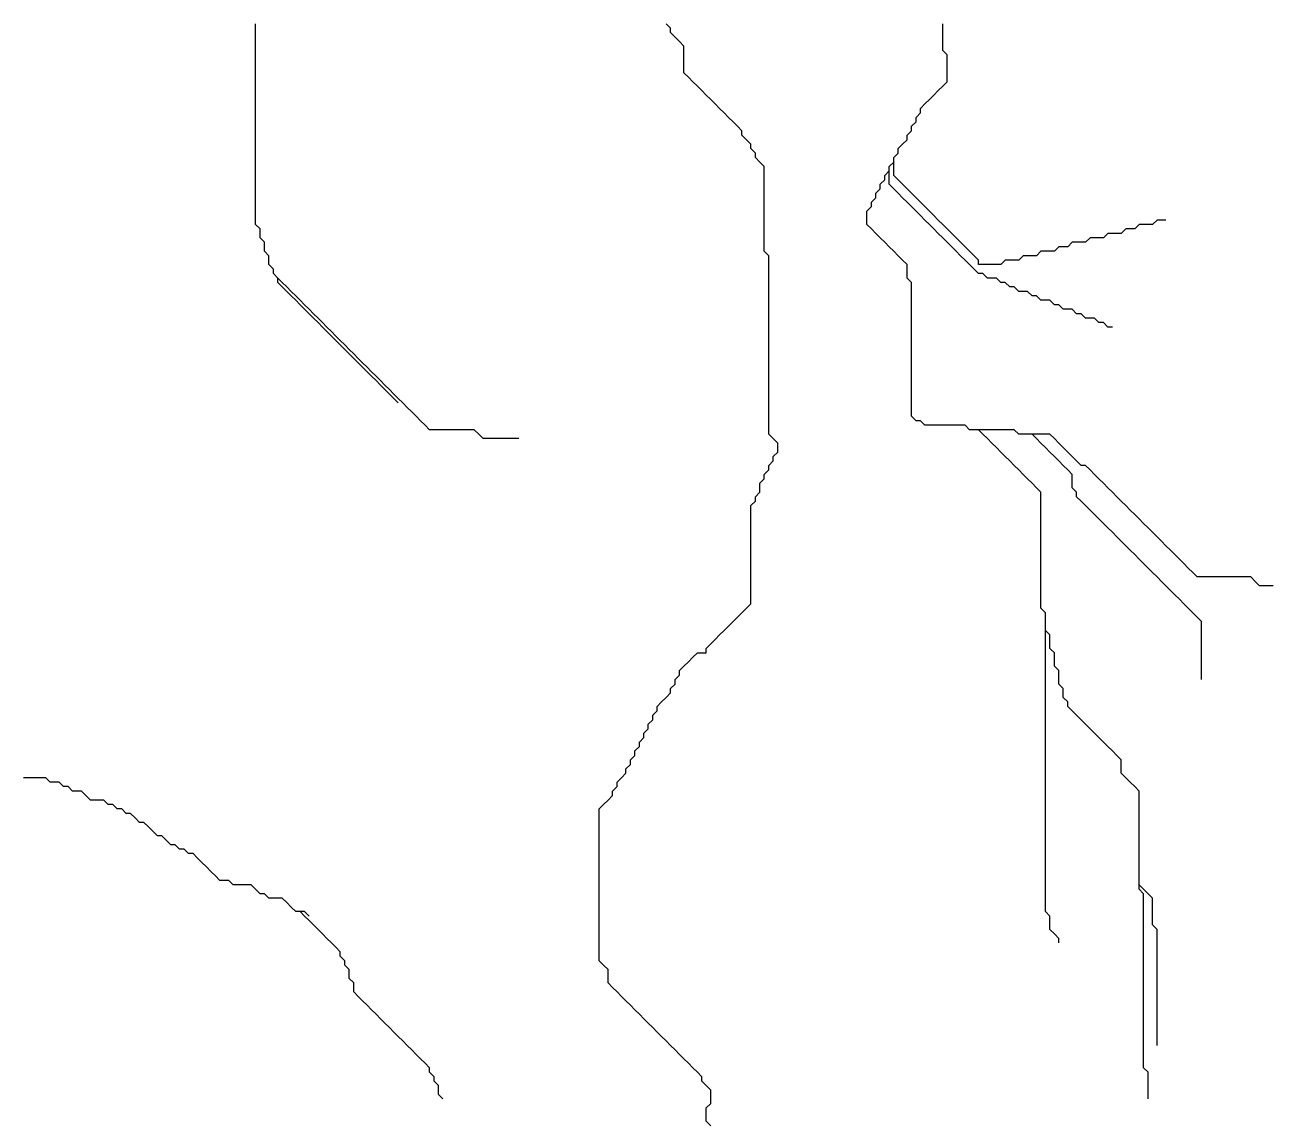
# Model space of a CAD drawing. Header units: metres. Extents: x 837475 to 838479, y 1189012 to 1191015.
# Drawn here: x 838129.2 to 838408.8, y 1190386.9 to 1190632.7 of the extents above; entities that cross this region are included whole.
import ezdxf

# ---------------------------------------------------------------- set-up
doc = ezdxf.new("R2010")
doc.units = ezdxf.units.M
doc.header["$MEASUREMENT"] = 0

msp = doc.modelspace()

# ---------------------------------------------------------------- linework, layer by layer
for points in [[(838185.88, 1190575.96, 1747.65), (838184.88, 1190576.96, 1747.54), (838184.88, 1190577.96, 1747.46), (838183.88, 1190578.96, 1747.36), (838183.88, 1190579.96, 1747.28), (838183.88, 1190580.96, 1747.2), (838182.89, 1190581.96, 1747.09), (838182.89, 1190582.96, 1747.01), (838182.89, 1190583.96, 1746.94), (838181.89, 1190584.96, 1746.83), (838181.89, 1190585.95, 1746.75), (838181.89, 1190586.95, 1746.67), (838180.89, 1190587.95, 1746.56), (838180.89, 1190588.95, 1746.48), (838180.89, 1190589.95, 1746.41), (838180.89, 1190590.95, 1746.32), (838180.89, 1190591.95, 1746.24), (838180.89, 1190592.95, 1746.16), (838180.89, 1190593.95, 1746.08), (838180.89, 1190594.95, 1746), (838180.89, 1190595.95, 1745.92), (838180.89, 1190596.95, 1745.85), (838180.89, 1190597.95, 1745.77), (838180.89, 1190598.95, 1745.69), (838180.89, 1190599.95, 1745.61), (838180.89, 1190600.95, 1745.53), (838180.89, 1190601.95, 1745.45), (838180.89, 1190602.95, 1745.37), (838180.89, 1190603.95, 1745.29), (838180.89, 1190604.95, 1745.22), (838180.89, 1190605.95, 1745.14), (838180.89, 1190606.95, 1745.06), (838180.89, 1190607.95, 1744.98), (838180.89, 1190608.95, 1744.9), (838180.89, 1190609.95, 1744.82), (838180.89, 1190610.95, 1744.74), (838180.89, 1190611.95, 1744.67), (838180.89, 1190612.95, 1744.59), (838180.89, 1190613.95, 1744.51), (838180.89, 1190614.95, 1744.43), (838180.89, 1190615.94, 1744.35), (838180.89, 1190616.94, 1744.28), (838180.89, 1190617.94, 1744.2), (838180.89, 1190618.94, 1744.12), (838180.89, 1190619.94, 1744.04), (838180.89, 1190620.94, 1743.97), (838180.89, 1190621.94, 1743.89), (838180.89, 1190622.94, 1743.8), (838180.89, 1190623.94, 1743.72), (838180.89, 1190624.94, 1743.63), (838180.89, 1190625.94, 1743.55), (838180.89, 1190626.94, 1743.47), (838180.89, 1190627.94, 1743.38), (838180.89, 1190628.94, 1743.3), (838180.89, 1190629.94, 1743.21), (838180.89, 1190630.94, 1743.13), (838180.89, 1190631.94, 1743.04), (838180.89, 1190632.94, 1742.96)], [(838282.85, 1190386.02, 1780.75), (838281.85, 1190387.02, 1780.38), (838281.85, 1190388.02, 1780.17), (838281.85, 1190389.02, 1780.04), (838281.85, 1190390.02, 1780), (838282.85, 1190391.02, 1779.99), (838282.85, 1190392.02, 1779.89), (838282.85, 1190393.02, 1779.61), (838282.85, 1190394.02, 1779.33), (838281.85, 1190395.02, 1779.02), (838280.85, 1190396.02, 1778.73), (838280.85, 1190397.02, 1778.51), (838279.85, 1190398.02, 1778.22), (838278.85, 1190399.02, 1778.02), (838277.85, 1190400.02, 1777.85), (838276.85, 1190401.02, 1777.6), (838275.85, 1190402.02, 1777.35), (838274.85, 1190403.02, 1777.11), (838273.85, 1190404.02, 1776.86), (838272.85, 1190405.02, 1776.62), (838271.86, 1190406.02, 1776.38), (838270.86, 1190407.02, 1776.13), (838269.86, 1190408.01, 1775.88), (838268.86, 1190409.01, 1775.65), (838267.86, 1190410.01, 1775.41), (838266.86, 1190411.01, 1775.18), (838265.86, 1190412.01, 1774.94), (838264.86, 1190413.01, 1774.7), (838263.86, 1190414.01, 1774.47), (838262.86, 1190415.01, 1774.23), (838261.86, 1190416.01, 1773.92), (838260.86, 1190417.01, 1773.4), (838259.86, 1190418.01, 1772.92), (838259.86, 1190419.01, 1772.58), (838259.86, 1190420.01, 1772.25), (838259.86, 1190421.01, 1772.04), (838258.86, 1190422.01, 1771.95), (838257.86, 1190423.01, 1771.52), (838257.86, 1190424.01, 1771), (838257.86, 1190425.01, 1770.48), (838257.86, 1190426.01, 1769.96), (838257.86, 1190427.01, 1769.45), (838257.86, 1190428.01, 1768.94), (838257.86, 1190429.01, 1768.44), (838257.86, 1190430.01, 1767.94), (838257.86, 1190431.01, 1767.48), (838257.86, 1190432.01, 1767.01), (838257.86, 1190433.01, 1766.55), (838257.86, 1190434.01, 1766.08), (838257.86, 1190435.01, 1765.6), (838257.86, 1190436.01, 1765.11), (838257.86, 1190437.01, 1764.61), (838257.86, 1190438, 1764.12), (838257.86, 1190439, 1763.69), (838257.86, 1190440, 1763.29), (838257.86, 1190441, 1762.88), (838257.86, 1190442, 1762.47), (838257.86, 1190443, 1762.06), (838257.86, 1190444, 1761.63), (838257.86, 1190445, 1761.2), (838257.86, 1190446, 1760.78), (838257.86, 1190447, 1760.36), (838257.86, 1190448, 1759.95), (838257.86, 1190449, 1759.54), (838257.86, 1190450, 1759.13), (838257.86, 1190451, 1758.73), (838257.86, 1190452, 1758.33), (838257.86, 1190453, 1758.05), (838257.86, 1190454, 1757.96), (838257.86, 1190455, 1757.93), (838257.86, 1190456, 1757.9), (838257.86, 1190457, 1757.86), (838258.86, 1190458, 1757.81), (838259.86, 1190459, 1757.75), (838260.86, 1190460, 1757.7), (838260.86, 1190461, 1757.66), (838261.86, 1190462, 1757.61), (838261.86, 1190463, 1757.57), (838262.86, 1190464, 1757.52), (838263.86, 1190465, 1757.46), (838263.86, 1190466, 1757.42), (838264.86, 1190467, 1757.37), (838264.86, 1190467.99, 1757.33), (838265.86, 1190468.99, 1757.27), (838265.86, 1190469.99, 1757.24), (838266.86, 1190470.99, 1757.18), (838266.86, 1190471.99, 1757.14), (838267.86, 1190472.99, 1757.09), (838267.86, 1190473.99, 1757.05), (838268.86, 1190474.99, 1756.99), (838268.86, 1190475.99, 1756.95), (838269.86, 1190476.99, 1756.9), (838269.86, 1190477.99, 1756.86), (838270.86, 1190478.99, 1756.81), (838270.86, 1190479.99, 1756.76), (838271.86, 1190480.99, 1756.71), (838272.85, 1190481.99, 1756.65), (838273.85, 1190482.99, 1756.59), (838273.85, 1190483.99, 1756.55), (838274.85, 1190484.99, 1756.49), (838274.85, 1190485.99, 1756.45), (838275.85, 1190486.99, 1756.4), (838275.85, 1190487.99, 1756.35), (838276.85, 1190488.99, 1756.29), (838277.85, 1190489.99, 1756.23), (838278.85, 1190490.99, 1756.14), (838279.85, 1190491.99, 1756.06), (838280.85, 1190491.99, 1756.01), (838281.85, 1190491.99, 1756), (838281.85, 1190492.99, 1756), (838282.85, 1190493.99, 1755.99), (838283.85, 1190494.99, 1755.9), (838284.85, 1190495.99, 1755.79), (838285.85, 1190496.98, 1755.67), (838286.85, 1190497.98, 1755.55), (838287.85, 1190498.98, 1755.44), (838288.85, 1190499.98, 1755.32), (838289.85, 1190500.98, 1755.2), (838290.85, 1190501.98, 1755.09), (838291.85, 1190502.98, 1754.97), (838291.85, 1190503.98, 1754.89), (838291.85, 1190504.98, 1754.81), (838291.85, 1190505.98, 1754.73), (838291.85, 1190506.98, 1754.65), (838291.85, 1190507.98, 1754.57), (838291.85, 1190508.98, 1754.49), (838291.85, 1190509.98, 1754.41), (838291.85, 1190510.98, 1754.33), (838291.85, 1190511.98, 1754.24), (838291.85, 1190512.98, 1754.16), (838291.85, 1190513.98, 1754.08), (838291.85, 1190514.98, 1753.99), (838291.85, 1190515.98, 1753.91), (838291.85, 1190516.98, 1753.84), (838291.85, 1190517.98, 1753.76), (838291.85, 1190518.98, 1753.69), (838291.85, 1190519.98, 1753.61), (838291.85, 1190520.98, 1753.53), (838291.85, 1190521.98, 1753.46), (838291.85, 1190522.98, 1753.38), (838291.85, 1190523.98, 1753.31), (838291.85, 1190524.98, 1753.24), (838292.85, 1190525.98, 1753.14), (838292.85, 1190526.97, 1753.06), (838293.85, 1190527.97, 1752.96), (838293.85, 1190528.97, 1752.89), (838293.85, 1190529.97, 1752.82), (838294.85, 1190530.97, 1752.72), (838294.85, 1190531.97, 1752.65), (838295.85, 1190532.97, 1752.55), (838295.85, 1190533.97, 1752.47), (838296.85, 1190534.97, 1752.37), (838296.85, 1190535.97, 1752.3), (838297.85, 1190536.97, 1752.2), (838297.85, 1190537.97, 1752.13), (838297.85, 1190538.97, 1752.07), (838296.85, 1190539.97, 1752.07), (838295.85, 1190540.97, 1752.07), (838295.85, 1190541.97, 1752.07), (838295.85, 1190542.97, 1752.06), (838295.85, 1190543.97, 1752.06), (838295.85, 1190544.97, 1752.06), (838295.85, 1190545.97, 1752.06), (838295.85, 1190546.97, 1752.06), (838295.85, 1190547.97, 1752.06), (838295.85, 1190548.97, 1752.05), (838295.85, 1190549.97, 1752.05), (838295.85, 1190550.97, 1752.05), (838295.85, 1190551.97, 1752.05), (838295.85, 1190552.97, 1752.05), (838295.85, 1190553.97, 1752.05), (838295.85, 1190554.97, 1752.04), (838295.85, 1190555.97, 1752.04), (838295.85, 1190556.96, 1752.04), (838295.85, 1190557.96, 1752.04), (838295.85, 1190558.96, 1752.04), (838295.85, 1190559.96, 1752.04), (838295.85, 1190560.96, 1752.03), (838295.85, 1190561.96, 1752.03), (838295.85, 1190562.96, 1752.03), (838295.85, 1190563.96, 1752.03), (838295.85, 1190564.96, 1752.03), (838295.85, 1190565.96, 1752.03), (838295.85, 1190566.96, 1752.02), (838295.85, 1190567.96, 1752.02), (838295.85, 1190568.96, 1752.02), (838295.85, 1190569.96, 1752.02), (838295.85, 1190570.96, 1752.02), (838295.85, 1190571.96, 1752.02), (838295.85, 1190572.96, 1752.01), (838295.85, 1190573.96, 1752.01), (838295.85, 1190574.96, 1752.01), (838295.85, 1190575.96, 1752.01), (838295.85, 1190576.96, 1752.01), (838295.85, 1190577.96, 1752.01), (838295.85, 1190578.96, 1752), (838295.85, 1190579.96, 1752), (838295.85, 1190580.96, 1752), (838294.85, 1190581.96, 1752), (838294.85, 1190582.96, 1751.97), (838294.85, 1190583.96, 1751.91), (838294.85, 1190584.96, 1751.85), (838294.85, 1190585.95, 1751.79), (838294.85, 1190586.95, 1751.73), (838294.85, 1190587.95, 1751.67), (838294.85, 1190588.95, 1751.61), (838294.85, 1190589.95, 1751.55), (838294.85, 1190590.95, 1751.49), (838294.85, 1190591.95, 1751.43), (838294.85, 1190592.95, 1751.37), (838294.85, 1190593.95, 1751.3), (838294.85, 1190594.95, 1751.24), (838294.85, 1190595.95, 1751.18), (838294.85, 1190596.95, 1751.12), (838294.85, 1190597.95, 1751.06), (838294.85, 1190598.95, 1751), (838294.85, 1190599.95, 1750.94), (838294.85, 1190600.95, 1750.89), (838293.85, 1190601.95, 1750.81), (838292.85, 1190602.95, 1750.73), (838292.85, 1190603.95, 1750.68), (838291.85, 1190604.95, 1750.6), (838291.85, 1190605.95, 1750.55), (838290.85, 1190606.95, 1750.47), (838289.85, 1190607.95, 1750.39), (838289.85, 1190608.95, 1750.34), (838288.85, 1190609.95, 1750.26), (838287.85, 1190610.95, 1750.18), (838286.85, 1190611.95, 1750.1), (838285.85, 1190612.95, 1749.97), (838284.85, 1190613.95, 1749.62), (838283.85, 1190614.95, 1749.21), (838282.85, 1190615.94, 1748.79), (838281.85, 1190616.94, 1748.38), (838280.85, 1190617.94, 1748.02), (838279.85, 1190618.94, 1747.75), (838278.85, 1190619.94, 1747.48), (838277.85, 1190620.94, 1747.22), (838276.85, 1190621.94, 1746.96), (838276.85, 1190622.94, 1746.77), (838276.85, 1190623.94, 1746.59), (838276.85, 1190624.94, 1746.41), (838276.85, 1190625.94, 1746.22), (838276.85, 1190626.94, 1746.05), (838276.85, 1190627.94, 1745.89), (838275.85, 1190628.94, 1745.68), (838274.85, 1190629.94, 1745.47), (838273.85, 1190630.94, 1745.26), (838273.85, 1190631.94, 1745.12), (838272.85, 1190632.94, 1744.91)], [(838323.84, 1190601.95, 1750.86), (838323.84, 1190602.95, 1750.8), (838324.84, 1190603.95, 1750.71), (838324.84, 1190604.95, 1750.65), (838325.84, 1190605.95, 1750.55), (838326.84, 1190606.95, 1750.47), (838326.84, 1190607.95, 1750.4), (838327.84, 1190608.95, 1750.32), (838327.84, 1190609.95, 1750.25), (838328.84, 1190610.95, 1750.17), (838328.84, 1190611.95, 1750.1), (838329.84, 1190612.95, 1750.02), (838329.84, 1190613.95, 1750), (838330.84, 1190614.95, 1750), (838331.83, 1190615.94, 1750), (838332.83, 1190616.94, 1749.99), (838333.83, 1190617.94, 1749.86), (838334.83, 1190618.94, 1749.61), (838335.83, 1190619.94, 1749.36), (838335.83, 1190620.94, 1749.19), (838335.83, 1190621.94, 1749.03), (838335.83, 1190622.94, 1748.89), (838335.83, 1190623.94, 1748.75), (838335.83, 1190624.94, 1748.62), (838335.83, 1190625.94, 1748.5), (838334.83, 1190626.94, 1748.33), (838334.83, 1190627.94, 1748.21), (838334.83, 1190628.94, 1748.09), (838334.83, 1190629.94, 1748), (838334.83, 1190630.94, 1747.88), (838334.83, 1190631.94, 1747.75), (838334.83, 1190632.94, 1747.64)], [(838322.84, 1190599.95, 1751.01), (838322.84, 1190600.95, 1750.95), (838323.84, 1190601.95, 1750.86)], [(838384.82, 1190588.95, 1753.99), (838383.82, 1190588.95, 1753.97), (838382.82, 1190588.95, 1753.93), (838381.82, 1190587.95, 1753.87), (838380.82, 1190587.95, 1753.82), (838379.82, 1190587.95, 1753.78), (838378.82, 1190587.95, 1753.74), (838377.82, 1190586.95, 1753.68), (838376.82, 1190586.95, 1753.63), (838375.82, 1190586.95, 1753.59), (838374.82, 1190585.95, 1753.53), (838373.82, 1190585.95, 1753.49), (838372.82, 1190585.95, 1753.44), (838371.82, 1190585.95, 1753.4), (838370.82, 1190584.96, 1753.34), (838369.82, 1190584.96, 1753.3), (838368.82, 1190584.96, 1753.25), (838367.82, 1190584.96, 1753.21), (838366.82, 1190583.96, 1753.15), (838365.82, 1190583.96, 1753.11), (838364.82, 1190583.96, 1753.06), (838363.82, 1190583.96, 1753.02), (838362.82, 1190582.96, 1752.96), (838361.82, 1190582.96, 1752.92), (838360.83, 1190582.96, 1752.87), (838359.83, 1190581.96, 1752.82), (838358.83, 1190581.96, 1752.77), (838357.83, 1190581.96, 1752.72), (838356.83, 1190581.96, 1752.68), (838355.83, 1190580.96, 1752.63), (838354.83, 1190580.96, 1752.58), (838353.83, 1190580.96, 1752.53), (838352.83, 1190580.96, 1752.49), (838351.83, 1190579.96, 1752.43), (838350.83, 1190579.96, 1752.39), (838349.83, 1190579.96, 1752.34), (838348.83, 1190579.96, 1752.3), (838347.83, 1190578.96, 1752.24), (838346.83, 1190578.96, 1752.2), (838345.83, 1190578.96, 1752.15), (838344.83, 1190578.96, 1752.11), (838343.83, 1190578.96, 1752.06), (838342.83, 1190578.96, 1752.03), (838342.83, 1190579.96, 1752.03), (838341.83, 1190580.96, 1752.03), (838340.83, 1190581.96, 1752.02), (838339.83, 1190582.96, 1752.02), (838338.83, 1190583.96, 1752.02), (838337.83, 1190584.96, 1752.02), (838336.83, 1190585.95, 1752.01), (838335.83, 1190586.95, 1752.01), (838334.83, 1190587.95, 1752.01), (838333.83, 1190588.95, 1752.01), (838332.83, 1190589.95, 1752.01), (838331.83, 1190590.95, 1752), (838330.84, 1190591.95, 1752), (838329.84, 1190592.95, 1752), (838328.84, 1190593.95, 1751.92), (838327.84, 1190594.95, 1751.75), (838326.84, 1190595.95, 1751.59), (838325.84, 1190596.95, 1751.42), (838324.84, 1190597.95, 1751.26), (838323.84, 1190598.95, 1751.1), (838323.84, 1190599.95, 1751.01), (838323.84, 1190600.95, 1750.93), (838323.84, 1190601.95, 1750.86)], [(838342.83, 1190541.97, 1752.74), (838341.83, 1190541.97, 1752.7), (838340.83, 1190541.97, 1752.65), (838339.83, 1190542.97, 1752.59), (838338.83, 1190542.97, 1752.54), (838337.83, 1190542.97, 1752.49), (838336.83, 1190542.97, 1752.45), (838335.83, 1190542.97, 1752.4), (838334.83, 1190542.97, 1752.35), (838333.83, 1190542.97, 1752.31), (838332.83, 1190542.97, 1752.26), (838331.83, 1190542.97, 1752.22), (838330.84, 1190542.97, 1752.18), (838329.84, 1190543.97, 1752.12), (838328.84, 1190543.97, 1752.08), (838327.84, 1190544.97, 1752.08), (838327.84, 1190545.97, 1752.07), (838327.84, 1190546.97, 1752.07), (838327.84, 1190547.97, 1752.07), (838327.84, 1190548.97, 1752.07), (838327.84, 1190549.97, 1752.07), (838327.84, 1190550.97, 1752.07), (838327.84, 1190551.97, 1752.06), (838327.84, 1190552.97, 1752.06), (838327.84, 1190553.97, 1752.06), (838327.84, 1190554.97, 1752.06), (838327.84, 1190555.97, 1752.06), (838327.84, 1190556.96, 1752.06), (838327.84, 1190557.96, 1752.05), (838327.84, 1190558.96, 1752.05), (838327.84, 1190559.96, 1752.05), (838327.84, 1190560.96, 1752.05), (838327.84, 1190561.96, 1752.05), (838327.84, 1190562.96, 1752.05), (838327.84, 1190563.96, 1752.04), (838327.84, 1190564.96, 1752.04), (838327.84, 1190565.96, 1752.04), (838327.84, 1190566.96, 1752.04), (838327.84, 1190567.96, 1752.04), (838327.84, 1190568.96, 1752.03), (838327.84, 1190569.96, 1752.03), (838327.84, 1190570.96, 1752.03), (838327.84, 1190571.96, 1752.03), (838327.84, 1190572.96, 1752.03), (838327.84, 1190573.96, 1752.03), (838327.84, 1190574.96, 1752.02), (838326.84, 1190575.96, 1752.02), (838326.84, 1190576.96, 1752.02), (838326.84, 1190577.96, 1752.02), (838326.84, 1190578.96, 1752.02), (838325.84, 1190579.96, 1752.01), (838324.84, 1190580.96, 1752.01), (838323.84, 1190581.96, 1752.01), (838322.84, 1190582.96, 1752.01), (838321.84, 1190583.96, 1752), (838320.84, 1190584.96, 1752), (838319.84, 1190585.95, 1752), (838318.84, 1190586.95, 1751.99), (838317.84, 1190587.95, 1751.93), (838317.84, 1190588.95, 1751.85), (838317.84, 1190589.95, 1751.77), (838317.84, 1190590.95, 1751.7), (838318.84, 1190591.95, 1751.61), (838318.84, 1190592.95, 1751.55), (838319.84, 1190593.95, 1751.46), (838319.84, 1190594.95, 1751.4), (838320.84, 1190595.95, 1751.31), (838320.84, 1190596.95, 1751.25), (838321.84, 1190597.95, 1751.16), (838321.84, 1190598.95, 1751.1), (838322.84, 1190599.95, 1751.01)], [(838372.82, 1190564.96, 1753.45), (838371.82, 1190564.96, 1753.41), (838370.82, 1190565.96, 1753.36), (838369.82, 1190565.96, 1753.31), (838368.82, 1190566.96, 1753.26), (838367.82, 1190566.96, 1753.22), (838366.82, 1190566.96, 1753.17), (838365.82, 1190567.96, 1753.12), (838364.82, 1190567.96, 1753.08), (838363.82, 1190568.96, 1753.02), (838362.82, 1190568.96, 1752.98), (838361.82, 1190568.96, 1752.94), (838360.83, 1190569.96, 1752.88), (838359.83, 1190569.96, 1752.84), (838358.83, 1190570.96, 1752.78), (838357.83, 1190570.96, 1752.74), (838356.83, 1190570.96, 1752.7), (838355.83, 1190571.96, 1752.64), (838354.83, 1190571.96, 1752.6), (838353.83, 1190572.96, 1752.54), (838352.83, 1190572.96, 1752.5), (838351.83, 1190572.96, 1752.46), (838350.83, 1190573.96, 1752.4), (838349.83, 1190573.96, 1752.36), (838348.83, 1190574.96, 1752.3), (838347.83, 1190574.96, 1752.26), (838346.83, 1190575.96, 1752.2), (838345.83, 1190575.96, 1752.16), (838344.83, 1190575.96, 1752.12), (838343.83, 1190576.96, 1752.06), (838342.83, 1190576.96, 1752.03), (838341.83, 1190577.96, 1752.03), (838340.83, 1190578.96, 1752.03), (838339.83, 1190579.96, 1752.03), (838338.83, 1190580.96, 1752.02), (838337.83, 1190581.96, 1752.02), (838336.83, 1190582.96, 1752.02), (838335.83, 1190583.96, 1752.02), (838334.83, 1190584.96, 1752.01), (838333.83, 1190585.95, 1752.01), (838332.83, 1190586.95, 1752.01), (838331.83, 1190587.95, 1752.01), (838330.84, 1190588.95, 1752), (838329.84, 1190589.95, 1752), (838328.84, 1190590.95, 1752), (838327.84, 1190591.95, 1751.99), (838326.84, 1190592.95, 1751.9), (838325.84, 1190593.95, 1751.74), (838324.84, 1190594.95, 1751.57), (838323.84, 1190595.95, 1751.41), (838322.84, 1190596.95, 1751.25), (838322.84, 1190597.95, 1751.16), (838322.84, 1190598.95, 1751.08), (838322.84, 1190599.95, 1751.01)], [(838239.87, 1190539.97, 1752.01), (838238.87, 1190539.97, 1752.01), (838237.87, 1190539.97, 1752.01), (838236.87, 1190539.97, 1752.01), (838235.87, 1190539.97, 1752.01), (838234.87, 1190539.97, 1752.01), (838233.87, 1190539.97, 1752), (838232.87, 1190539.97, 1752), (838231.87, 1190539.97, 1752), (838230.87, 1190540.97, 1752), (838229.87, 1190541.97, 1751.95), (838228.87, 1190541.97, 1751.89), (838227.87, 1190541.97, 1751.82), (838226.87, 1190541.97, 1751.75), (838225.87, 1190541.97, 1751.68), (838224.87, 1190541.97, 1751.61), (838223.87, 1190541.97, 1751.55), (838222.87, 1190541.97, 1751.48), (838221.87, 1190541.97, 1751.41), (838220.87, 1190541.97, 1751.34), (838219.87, 1190541.97, 1751.28), (838218.87, 1190542.97, 1751.2), (838217.87, 1190543.97, 1751.11), (838216.87, 1190544.97, 1751.03), (838215.87, 1190545.97, 1750.95), (838214.87, 1190546.97, 1750.87), (838213.87, 1190547.97, 1750.79), (838212.87, 1190548.97, 1750.72), (838211.88, 1190549.97, 1750.64), (838210.88, 1190550.97, 1750.56), (838209.88, 1190551.97, 1750.48), (838208.88, 1190552.97, 1750.41), (838207.88, 1190553.97, 1750.33), (838206.88, 1190554.97, 1750.25), (838205.88, 1190555.97, 1750.17), (838204.88, 1190556.96, 1750.09), (838203.88, 1190557.96, 1750.01), (838202.88, 1190558.96, 1749.93), (838201.88, 1190559.96, 1749.8), (838200.88, 1190560.96, 1749.66), (838199.88, 1190561.96, 1749.52), (838198.88, 1190562.96, 1749.38), (838197.88, 1190563.96, 1749.24), (838196.88, 1190564.96, 1749.11), (838195.88, 1190565.96, 1748.97), (838194.88, 1190566.96, 1748.83), (838193.88, 1190567.96, 1748.69), (838192.88, 1190568.96, 1748.56), (838191.88, 1190569.96, 1748.42), (838190.88, 1190570.96, 1748.28), (838189.88, 1190571.96, 1748.14), (838188.88, 1190572.96, 1748.01), (838187.88, 1190573.96, 1747.88), (838186.88, 1190574.96, 1747.76), (838185.88, 1190575.96, 1747.65)], [(838212.87, 1190547.97, 1750.77), (838211.88, 1190548.97, 1750.69), (838210.88, 1190549.97, 1750.61), (838209.88, 1190550.97, 1750.54), (838208.88, 1190551.97, 1750.46), (838207.88, 1190552.97, 1750.38), (838206.88, 1190553.97, 1750.3), (838205.88, 1190554.97, 1750.22), (838204.88, 1190555.97, 1750.14), (838203.88, 1190556.96, 1750.05), (838202.88, 1190557.96, 1749.99), (838201.88, 1190558.96, 1749.87), (838200.88, 1190559.96, 1749.73), (838199.88, 1190560.96, 1749.6), (838198.88, 1190561.96, 1749.46), (838197.88, 1190562.96, 1749.32), (838196.88, 1190563.96, 1749.19), (838195.88, 1190564.96, 1749.05), (838194.88, 1190565.96, 1748.91), (838193.88, 1190566.96, 1748.77), (838192.88, 1190567.96, 1748.64), (838191.88, 1190568.96, 1748.5), (838190.88, 1190569.96, 1748.36), (838189.88, 1190570.96, 1748.22), (838188.88, 1190571.96, 1748.09), (838187.88, 1190572.96, 1747.95), (838186.88, 1190573.96, 1747.84), (838185.88, 1190574.96, 1747.72), (838185.88, 1190575.96, 1747.65)], [(838357.83, 1190496.98, 1756.69), (838357.83, 1190497.98, 1756.62), (838357.83, 1190498.98, 1756.55), (838357.83, 1190499.98, 1756.49), (838357.83, 1190500.98, 1756.42), (838356.83, 1190501.98, 1756.32), (838356.83, 1190502.98, 1756.25), (838356.83, 1190503.98, 1756.18), (838356.83, 1190504.98, 1756.11), (838356.83, 1190505.98, 1756.04), (838356.83, 1190506.98, 1755.95), (838356.83, 1190507.98, 1755.86), (838356.83, 1190508.98, 1755.77), (838356.83, 1190509.98, 1755.68), (838356.83, 1190510.98, 1755.58), (838356.83, 1190511.98, 1755.49), (838356.83, 1190512.98, 1755.4), (838356.83, 1190513.98, 1755.31), (838356.83, 1190514.98, 1755.22), (838356.83, 1190515.98, 1755.13), (838356.83, 1190516.98, 1755.04), (838356.83, 1190517.98, 1754.95), (838356.83, 1190518.98, 1754.87), (838356.83, 1190519.98, 1754.78), (838356.83, 1190520.98, 1754.69), (838356.83, 1190521.98, 1754.6), (838356.83, 1190522.98, 1754.51), (838356.83, 1190523.98, 1754.42), (838356.83, 1190524.98, 1754.33), (838356.83, 1190525.98, 1754.24), (838356.83, 1190526.97, 1754.16), (838356.83, 1190527.97, 1754.07), (838355.83, 1190528.97, 1753.96), (838354.83, 1190529.97, 1753.87), (838353.83, 1190530.97, 1753.77), (838352.83, 1190531.97, 1753.68), (838351.83, 1190532.97, 1753.58), (838350.83, 1190533.97, 1753.49), (838349.83, 1190534.97, 1753.39), (838348.83, 1190535.97, 1753.3), (838347.83, 1190536.97, 1753.2), (838346.83, 1190537.97, 1753.11), (838345.83, 1190538.97, 1753.01), (838344.83, 1190539.97, 1752.92), (838343.83, 1190540.97, 1752.83), (838342.83, 1190541.97, 1752.74)], [(838354.83, 1190540.97, 1753.3), (838353.83, 1190540.97, 1753.26), (838352.83, 1190540.97, 1753.22), (838351.83, 1190540.97, 1753.17), (838350.83, 1190541.97, 1753.11), (838349.83, 1190541.97, 1753.06), (838348.83, 1190541.97, 1753.02), (838347.83, 1190541.97, 1752.97), (838346.83, 1190541.97, 1752.92), (838345.83, 1190541.97, 1752.87), (838344.83, 1190541.97, 1752.83), (838343.83, 1190541.97, 1752.78), (838342.83, 1190541.97, 1752.74)], [(838392.81, 1190485.99, 1758.79), (838392.81, 1190486.99, 1758.62), (838392.81, 1190487.99, 1758.45), (838392.81, 1190488.99, 1758.28), (838392.81, 1190489.99, 1758.1), (838392.81, 1190490.99, 1757.97), (838392.81, 1190491.99, 1757.89), (838392.81, 1190492.99, 1757.82), (838392.81, 1190493.99, 1757.75), (838392.81, 1190494.99, 1757.68), (838392.81, 1190495.99, 1757.6), (838392.81, 1190496.98, 1757.53), (838392.81, 1190497.98, 1757.46), (838392.81, 1190498.98, 1757.39), (838391.81, 1190499.98, 1757.3), (838390.81, 1190500.98, 1757.2), (838389.82, 1190501.98, 1757.11), (838388.82, 1190502.98, 1757.02), (838387.82, 1190503.98, 1756.92), (838386.82, 1190504.98, 1756.83), (838385.82, 1190505.98, 1756.74), (838384.82, 1190506.98, 1756.64), (838383.82, 1190507.98, 1756.55), (838382.82, 1190508.98, 1756.46), (838381.82, 1190509.98, 1756.37), (838380.82, 1190510.98, 1756.27), (838379.82, 1190511.98, 1756.18), (838378.82, 1190512.98, 1756.09), (838377.82, 1190513.98, 1755.99), (838376.82, 1190514.98, 1755.86), (838375.82, 1190515.98, 1755.72), (838374.82, 1190516.98, 1755.59), (838373.82, 1190517.98, 1755.46), (838372.82, 1190518.98, 1755.32), (838371.82, 1190519.98, 1755.19), (838370.82, 1190520.98, 1755.07), (838369.82, 1190521.98, 1754.94), (838368.82, 1190522.98, 1754.82), (838367.82, 1190523.98, 1754.7), (838366.82, 1190524.98, 1754.58), (838365.82, 1190525.98, 1754.46), (838364.82, 1190526.97, 1754.34), (838364.82, 1190527.97, 1754.26), (838363.82, 1190528.97, 1754.14), (838363.82, 1190529.97, 1754.06), (838363.82, 1190530.97, 1754.01), (838363.82, 1190531.97, 1754), (838362.82, 1190532.97, 1754), (838361.82, 1190533.97, 1753.95), (838360.83, 1190534.97, 1753.86), (838359.83, 1190535.97, 1753.76), (838358.83, 1190536.97, 1753.67), (838357.83, 1190537.97, 1753.58), (838356.83, 1190538.97, 1753.48), (838355.83, 1190539.97, 1753.39), (838354.83, 1190540.97, 1753.3)], [(838408.81, 1190506.98, 1758.01), (838407.81, 1190506.98, 1758), (838406.81, 1190506.98, 1758), (838405.81, 1190506.98, 1758), (838404.81, 1190507.98, 1757.99), (838403.81, 1190508.98, 1757.94), (838402.81, 1190508.98, 1757.87), (838401.81, 1190508.98, 1757.78), (838400.81, 1190508.98, 1757.7), (838399.81, 1190508.98, 1757.62), (838398.81, 1190508.98, 1757.54), (838397.81, 1190508.98, 1757.46), (838396.81, 1190508.98, 1757.38), (838395.81, 1190508.98, 1757.29), (838394.81, 1190508.98, 1757.21), (838393.81, 1190508.98, 1757.13), (838392.81, 1190508.98, 1757.05), (838391.81, 1190508.98, 1756.97), (838390.81, 1190509.98, 1756.88), (838389.82, 1190510.98, 1756.78), (838388.82, 1190511.98, 1756.69), (838387.82, 1190512.98, 1756.6), (838386.82, 1190513.98, 1756.51), (838385.82, 1190514.98, 1756.42), (838384.82, 1190515.98, 1756.33), (838383.82, 1190516.98, 1756.24), (838382.82, 1190517.98, 1756.15), (838381.82, 1190518.98, 1756.06), (838380.82, 1190519.98, 1755.95), (838379.82, 1190520.98, 1755.81), (838378.82, 1190521.98, 1755.68), (838377.82, 1190522.98, 1755.54), (838376.82, 1190523.98, 1755.4), (838375.82, 1190524.98, 1755.27), (838374.82, 1190525.98, 1755.13), (838373.82, 1190526.97, 1754.99), (838372.82, 1190527.97, 1754.85), (838371.82, 1190528.97, 1754.71), (838370.82, 1190529.97, 1754.57), (838369.82, 1190530.97, 1754.43), (838368.82, 1190531.97, 1754.3), (838367.82, 1190532.97, 1754.16), (838366.82, 1190533.97, 1754.04), (838365.82, 1190533.97, 1754), (838364.82, 1190534.97, 1753.99), (838363.82, 1190535.97, 1753.93), (838362.82, 1190536.97, 1753.84), (838361.82, 1190537.97, 1753.75), (838360.83, 1190538.97, 1753.65), (838359.83, 1190539.97, 1753.56), (838358.83, 1190540.97, 1753.49), (838357.83, 1190540.97, 1753.44), (838356.83, 1190540.97, 1753.39), (838355.83, 1190540.97, 1753.35), (838354.83, 1190540.97, 1753.3)], [(838360.83, 1190427.01, 1776.16), (838360.83, 1190428.01, 1776.04), (838359.83, 1190429.01, 1775.93), (838358.83, 1190430.01, 1775.76), (838358.83, 1190431.01, 1775.63), (838358.83, 1190432.01, 1775.51), (838358.83, 1190433.01, 1775.38), (838357.83, 1190434.01, 1775.21), (838357.83, 1190435.01, 1775.08), (838357.83, 1190436.01, 1774.96), (838357.83, 1190437.01, 1774.83), (838357.83, 1190438, 1774.71), (838357.83, 1190439, 1774.58), (838357.83, 1190440, 1774.45), (838357.83, 1190441, 1774.32), (838357.83, 1190442, 1774.19), (838357.83, 1190443, 1774.01), (838357.83, 1190444, 1773.67), (838357.83, 1190445, 1773.24), (838357.83, 1190446, 1772.78), (838357.83, 1190447, 1772.31), (838357.83, 1190448, 1771.74), (838357.83, 1190449, 1770.99), (838357.83, 1190450, 1770.19), (838357.83, 1190451, 1769.42), (838357.83, 1190452, 1768.66), (838357.83, 1190453, 1767.9), (838357.83, 1190454, 1767.15), (838357.83, 1190455, 1766.43), (838357.83, 1190456, 1765.85), (838357.83, 1190457, 1765.42), (838357.83, 1190458, 1765.03), (838357.83, 1190459, 1764.64), (838357.83, 1190460, 1764.25), (838357.83, 1190461, 1763.88), (838357.83, 1190462, 1763.55), (838357.83, 1190463, 1763.22), (838357.83, 1190464, 1762.89), (838357.83, 1190465, 1762.56), (838357.83, 1190466, 1762.23), (838357.83, 1190467, 1761.9), (838357.83, 1190467.99, 1761.57), (838357.83, 1190468.99, 1761.24), (838357.83, 1190469.99, 1760.91), (838357.83, 1190470.99, 1760.58), (838357.83, 1190471.99, 1760.25), (838357.83, 1190472.99, 1759.92), (838357.83, 1190473.99, 1759.58), (838357.83, 1190474.99, 1759.23), (838357.83, 1190475.99, 1758.89), (838357.83, 1190476.99, 1758.56), (838357.83, 1190477.99, 1758.23), (838357.83, 1190478.99, 1758), (838357.83, 1190479.99, 1757.9), (838357.83, 1190480.99, 1757.83), (838357.83, 1190481.99, 1757.75), (838357.83, 1190482.99, 1757.68), (838357.83, 1190483.99, 1757.61), (838357.83, 1190484.99, 1757.54), (838357.83, 1190485.99, 1757.46), (838357.83, 1190486.99, 1757.39), (838357.83, 1190487.99, 1757.32), (838357.83, 1190488.99, 1757.25), (838357.83, 1190489.99, 1757.18), (838357.83, 1190490.99, 1757.11), (838357.83, 1190491.99, 1757.04), (838357.83, 1190492.99, 1756.97), (838357.83, 1190493.99, 1756.9), (838357.83, 1190494.99, 1756.83), (838357.83, 1190495.99, 1756.76), (838357.83, 1190496.98, 1756.69)], [(838378.82, 1190440, 1775.31), (838378.82, 1190441, 1775.11), (838378.82, 1190442, 1774.91), (838378.82, 1190443, 1774.71), (838378.82, 1190444, 1774.51), (838378.82, 1190445, 1774.3), (838378.82, 1190446, 1774.03), (838378.82, 1190447, 1773.46), (838378.82, 1190448, 1772.72), (838378.82, 1190449, 1771.93), (838378.82, 1190450, 1771.08), (838378.82, 1190451, 1770.2), (838378.82, 1190452, 1769.32), (838378.82, 1190453, 1768.44), (838378.82, 1190454, 1767.56), (838378.82, 1190455, 1766.7), (838378.82, 1190456, 1765.95), (838378.82, 1190457, 1765.45), (838378.82, 1190458, 1765), (838378.82, 1190459, 1764.59), (838378.82, 1190460, 1764.23), (838378.82, 1190461, 1764.04), (838377.82, 1190462, 1763.81), (838376.82, 1190463, 1763.42), (838375.82, 1190464, 1763.04), (838374.82, 1190465, 1762.7), (838374.82, 1190466, 1762.46), (838374.82, 1190467, 1762.23), (838374.82, 1190467.99, 1762.01), (838373.82, 1190468.99, 1761.72), (838372.82, 1190469.99, 1761.38), (838371.82, 1190470.99, 1761.05), (838370.82, 1190471.99, 1760.72), (838369.82, 1190472.99, 1760.38), (838368.82, 1190473.99, 1760.05), (838367.82, 1190474.99, 1759.71), (838366.82, 1190475.99, 1759.37), (838365.82, 1190476.99, 1759.03), (838364.82, 1190477.99, 1758.69), (838363.82, 1190478.99, 1758.35), (838362.82, 1190479.99, 1758.04), (838362.82, 1190480.99, 1757.94), (838361.82, 1190481.99, 1757.84), (838361.82, 1190482.99, 1757.77), (838361.82, 1190483.99, 1757.7), (838360.83, 1190484.99, 1757.6), (838360.83, 1190485.99, 1757.53), (838360.83, 1190486.99, 1757.46), (838360.83, 1190487.99, 1757.4), (838359.83, 1190488.99, 1757.3), (838359.83, 1190489.99, 1757.23), (838359.83, 1190490.99, 1757.16), (838359.83, 1190491.99, 1757.09), (838358.83, 1190492.99, 1757), (838358.83, 1190493.99, 1756.93), (838358.83, 1190494.99, 1756.86), (838358.83, 1190495.99, 1756.79), (838357.83, 1190496.98, 1756.69)], [(838190.88, 1190434.01, 1750.33), (838189.88, 1190434.01, 1750.09), (838188.88, 1190435.01, 1749.94), (838187.88, 1190436.01, 1749.55), (838186.88, 1190437.01, 1749.06), (838185.88, 1190437.01, 1748.72), (838184.88, 1190437.01, 1748.38), (838183.88, 1190437.01, 1748.13), (838182.89, 1190438, 1748.02), (838181.89, 1190438, 1748), (838180.89, 1190439, 1747.99), (838179.89, 1190440, 1747.79), (838178.89, 1190440, 1747.52), (838177.89, 1190440, 1747.23), (838176.89, 1190440, 1746.94), (838175.89, 1190440, 1746.66), (838174.89, 1190441, 1746.3), (838173.89, 1190441, 1746.09), (838172.89, 1190441, 1746.03), (838171.89, 1190442, 1746), (838170.89, 1190443, 1745.99), (838169.89, 1190444, 1745.79), (838168.89, 1190445, 1745.38), (838167.89, 1190446, 1744.99), (838166.89, 1190447, 1744.62), (838165.89, 1190447, 1744.39), (838164.89, 1190448, 1744.05), (838163.89, 1190448, 1743.76), (838162.89, 1190449, 1743.39), (838161.89, 1190449, 1743.12), (838160.89, 1190450, 1742.74), (838159.89, 1190451, 1742.37), (838158.89, 1190451, 1742.12), (838157.89, 1190452, 1741.85), (838156.89, 1190453, 1741.38), (838155.89, 1190454, 1740.92), (838154.89, 1190454, 1740.57), (838153.89, 1190455, 1740.13), (838152.9, 1190456, 1739.68), (838151.9, 1190456, 1739.34), (838150.9, 1190457, 1738.85), (838149.9, 1190457, 1738.48), (838148.9, 1190458, 1738.03), (838147.9, 1190458, 1737.71), (838146.9, 1190459, 1737.2), (838145.9, 1190459, 1736.83), (838144.9, 1190459, 1736.46), (838143.9, 1190459, 1736.15), (838142.9, 1190460, 1735.78), (838141.9, 1190461, 1735.32), (838140.9, 1190461, 1734.98), (838139.9, 1190461, 1734.65), (838138.9, 1190462, 1734.17), (838137.9, 1190462, 1733.8), (838136.9, 1190463, 1733.3), (838135.9, 1190463, 1732.9), (838134.9, 1190463, 1732.53), (838133.9, 1190464, 1732.07), (838132.9, 1190464, 1731.78), (838131.9, 1190464, 1731.47), (838130.9, 1190464, 1731.12), (838129.9, 1190464, 1730.75), (838128.9, 1190464, 1730.37)], [(838380.82, 1190392.02, 1784.18), (838380.82, 1190393.02, 1784), (838380.82, 1190394.02, 1783.83), (838380.82, 1190395.02, 1783.66), (838380.82, 1190396.02, 1783.48), (838380.82, 1190397.02, 1783.31), (838380.82, 1190398.02, 1783.14), (838379.82, 1190399.02, 1782.89), (838379.82, 1190400.02, 1782.71), (838379.82, 1190401.02, 1782.54), (838379.82, 1190402.02, 1782.37), (838379.82, 1190403.02, 1782.19), (838379.82, 1190404.02, 1782.01), (838379.82, 1190405.02, 1781.83), (838379.82, 1190406.02, 1781.66), (838379.82, 1190407.02, 1781.48), (838379.82, 1190408.01, 1781.29), (838379.82, 1190409.01, 1781.11), (838379.82, 1190410.01, 1780.92), (838379.82, 1190411.01, 1780.74), (838379.82, 1190412.01, 1780.55), (838379.82, 1190413.01, 1780.37), (838379.82, 1190414.01, 1780.18), (838379.82, 1190415.01, 1780), (838379.82, 1190416.01, 1779.81), (838379.82, 1190417.01, 1779.63), (838379.82, 1190418.01, 1779.45), (838379.82, 1190419.01, 1779.27), (838379.82, 1190420.01, 1779.09), (838379.82, 1190421.01, 1778.91), (838379.82, 1190422.01, 1778.73), (838379.82, 1190423.01, 1778.55), (838379.82, 1190424.01, 1778.37), (838379.82, 1190425.01, 1778.18), (838379.82, 1190426.01, 1778), (838379.82, 1190427.01, 1777.81), (838379.82, 1190428.01, 1777.63), (838379.82, 1190429.01, 1777.44), (838379.82, 1190430.01, 1777.26), (838379.82, 1190431.01, 1777.07), (838379.82, 1190432.01, 1776.89), (838379.82, 1190433.01, 1776.71), (838379.82, 1190434.01, 1776.52), (838379.82, 1190435.01, 1776.34), (838379.82, 1190436.01, 1776.15), (838379.82, 1190437.01, 1775.96), (838379.82, 1190438, 1775.78), (838378.82, 1190439, 1775.51), (838378.82, 1190440, 1775.31)], [(838382.82, 1190404.02, 1782.22), (838382.82, 1190405.02, 1782.04), (838382.82, 1190406.02, 1781.86), (838382.82, 1190407.02, 1781.67), (838382.82, 1190408.01, 1781.49), (838382.82, 1190409.01, 1781.31), (838382.82, 1190410.01, 1781.12), (838382.82, 1190411.01, 1780.94), (838382.82, 1190412.01, 1780.75), (838382.82, 1190413.01, 1780.57), (838382.82, 1190414.01, 1780.39), (838382.82, 1190415.01, 1780.2), (838382.82, 1190416.01, 1780.02), (838382.82, 1190417.01, 1779.84), (838382.82, 1190418.01, 1779.66), (838382.82, 1190419.01, 1779.47), (838382.82, 1190420.01, 1779.29), (838382.82, 1190421.01, 1779.1), (838382.82, 1190422.01, 1778.92), (838382.82, 1190423.01, 1778.73), (838382.82, 1190424.01, 1778.55), (838382.82, 1190425.01, 1778.37), (838382.82, 1190426.01, 1778.18), (838382.82, 1190427.01, 1777.99), (838382.82, 1190428.01, 1777.81), (838382.82, 1190429.01, 1777.63), (838382.82, 1190430.01, 1777.45), (838381.82, 1190431.01, 1777.19), (838381.82, 1190432.01, 1777.01), (838381.82, 1190433.01, 1776.83), (838381.82, 1190434.01, 1776.64), (838381.82, 1190435.01, 1776.46), (838381.82, 1190436.01, 1776.27), (838381.82, 1190437.01, 1776.09), (838380.82, 1190438, 1775.92), (838379.82, 1190439, 1775.59), (838378.82, 1190440, 1775.31)], [(838222.87, 1190392.02, 1770.19), (838221.87, 1190393.02, 1769.72), (838221.87, 1190394.02, 1769.41), (838221.87, 1190395.02, 1769.11), (838220.87, 1190396.02, 1768.67), (838220.87, 1190397.02, 1768.36), (838219.87, 1190398.02, 1767.92), (838219.87, 1190399.02, 1767.55), (838218.87, 1190400.02, 1767.02), (838217.87, 1190401.02, 1766.49), (838216.87, 1190402.02, 1766), (838215.87, 1190403.02, 1765.43), (838214.87, 1190404.02, 1764.79), (838213.87, 1190405.02, 1764.19), (838212.87, 1190406.02, 1763.84), (838211.88, 1190407.02, 1763.42), (838210.88, 1190408.01, 1762.99), (838209.88, 1190409.01, 1762.57), (838208.88, 1190410.01, 1762.19), (838207.88, 1190411.01, 1761.99), (838206.88, 1190412.01, 1761.66), (838205.88, 1190413.01, 1761.19), (838204.88, 1190414.01, 1760.72), (838203.88, 1190415.01, 1760.26), (838202.88, 1190416.01, 1759.78), (838202.88, 1190417.01, 1759.43), (838202.88, 1190418.01, 1759.07), (838201.88, 1190419.01, 1758.58), (838201.88, 1190420.01, 1758.21), (838201.88, 1190421.01, 1757.78), (838200.88, 1190422.01, 1757.1), (838200.88, 1190423.01, 1756.58), (838199.88, 1190424.01, 1755.89), (838199.88, 1190425.01, 1755.42), (838198.88, 1190426.01, 1754.76), (838197.88, 1190427.01, 1754.15), (838196.88, 1190428.01, 1753.83), (838195.88, 1190429.01, 1753.28), (838194.88, 1190430.01, 1752.69), (838193.88, 1190431.01, 1752.15), (838192.88, 1190432.01, 1751.66), (838191.88, 1190433.01, 1750.95), (838190.88, 1190434.01, 1750.33)], [(838192.88, 1190433.01, 1751.32), (838191.88, 1190434.01, 1750.74), (838190.88, 1190434.01, 1750.33)]]:
    msp.add_polyline3d(points)

doc.saveas('drawing.dxf')
